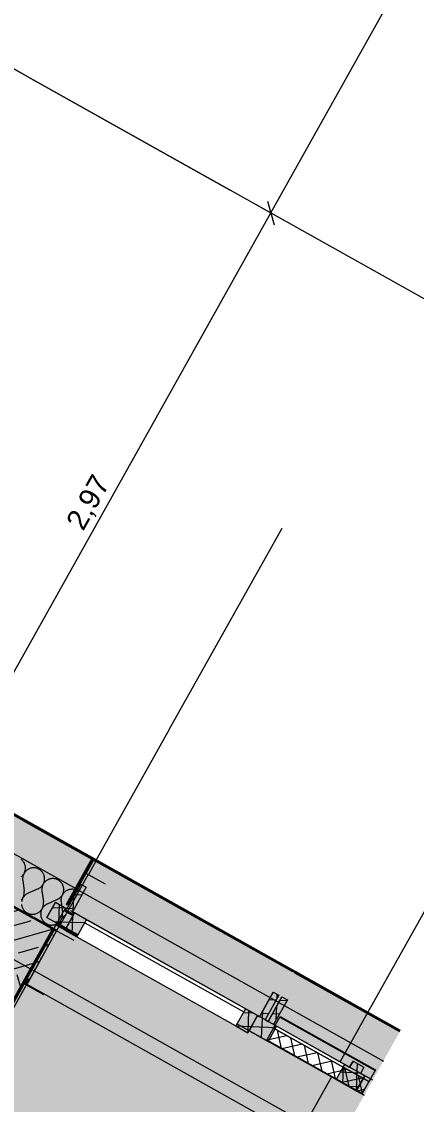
# Model space of a CAD drawing. Header units: metres. Extents: x -27.1 to 50.1, y 105.7 to 163.4.
# Drawn here: x 1.916 to 3.628, y 124.991 to 129.683 of the extents above; entities that cross this region are included whole.
import ezdxf

# ---------------------------------------------------------------- set-up
doc = ezdxf.new("R2010")
doc.units = ezdxf.units.M
doc.header["$MEASUREMENT"] = 0
for name, pattern in [('Achse', [0.0023, 0.0015, -0.0008]), ('Punktlinie', [0.0035, 0, -0.0035]), ('Strichlinie_ eng', [0.0023, 0.0015, -0.0008]), ('Strichpunktlinie', [0.006703, 0.003528, -0.001764, 0, -0.001411]), ('Wipeout_Contour', [1, 0, -1])]:
    doc.linetypes.add(name, pattern=pattern)
for name, color, linetype in [('00  Raster', 7, 'Continuous'), ('00  Raster Ausbau', 7, 'Continuous'), ('10  Fassade', 7, 'Continuous'), ('10  Fassade_Deckschraffur', 7, 'Continuous'), ('10  Fassade_Schnittschraffur', 7, 'Continuous'), ('10  Treppen + Rampen', 7, 'Continuous'), ('10  Wand Massiv', 7, 'Continuous'), ('10  Wand Massiv_Deckschraffur', 7, 'Continuous'), ('10  Wand Massiv_Fenster', 7, 'Continuous'), ('10  Wand Massiv_Schnittschraffur', 7, 'Continuous'), ('40  Bemaßung 1_50 Achse', 7, 'Continuous'), ('50  NUF - Raumstempel', 7, 'Continuous'), ('Neubau_10  Treppen + Rampen', 7, 'Continuous'), ('Neubau_40  Bemaßung 1_50 Achse', 7, 'Continuous')]:
    doc.layers.add(name, color=color, linetype=linetype)
doc.styles.add('ERSTELLTER_STIL_1', font='arial.ttf')
pattern_1 = [(195.73796, (0, 0), (-0.03254858, 0.11550147), []), (195.73796, (0.01627, -0.05775), (-0.03254858, 0.11550147), [0.09, -0.03])]
pattern_2 = [(87.605446, (0, 0), (-0.02497817, 0.001044517), [0, -0.025])]
pattern_3 = [(87.605446, (0, 0), (-0.059947608, 0.00250684), []), (177.605446, (0, 0), (0.00250684, 0.059947608), [])]

# ---------------------------------------------------------------- blocks, each defined once
blk = doc.blocks.new('*X1', base_point=(-0.1628, 98.0075))
at = {"layer": '10  Wand Massiv_Schnittschraffur', "color": 98, "linetype": 'Continuous', "lineweight": 13, "ltscale": 1000, "true_color": 0x000100}
for p, q in [((2.1613, 125.9145), (2.1605, 125.915)), ((2.1628, 125.9134), (2.1613, 125.9145)), ((2.0922, 125.8039), (2.0928, 125.8069)), ((2.0928, 125.8069), (2.0933, 125.8098)), ((2.0933, 125.8098), (2.0936, 125.8128)), ((2.0935, 125.8189), (2.0934, 125.8202)), ((2.0936, 125.8158), (2.0935, 125.8189)), ((2.0936, 125.8128), (2.0936, 125.8158)), ((2.0996, 125.8063), (2.0972, 125.8044)), ((2.102, 125.8081), (2.0996, 125.8063)), ((2.1045, 125.8098), (2.102, 125.8081)), ((2.1048, 125.8099), (2.1045, 125.8098)), ((2.0668, 125.7727), (2.0689, 125.7738)), ((2.0689, 125.7738), (2.0715, 125.7753)), ((2.0715, 125.7753), (2.074, 125.777)), ((2.074, 125.777), (2.0764, 125.7789)), ((2.0764, 125.7789), (2.0786, 125.7809)), ((2.0786, 125.7809), (2.0808, 125.783)), ((2.0808, 125.783), (2.0828, 125.7852)), ((2.0816, 125.7727), (2.0815, 125.7697)), ((2.0815, 125.7697), (2.0815, 125.7683)), ((2.082, 125.7757), (2.0816, 125.7727)), ((2.0825, 125.7787), (2.082, 125.7757)), ((2.0832, 125.7816), (2.0825, 125.7787)), ((2.0828, 125.7852), (2.0846, 125.7876)), ((2.0841, 125.7845), (2.0832, 125.7816)), ((2.0852, 125.7873), (2.0841, 125.7845)), ((2.0846, 125.7876), (2.0863, 125.7901)), ((2.0864, 125.7901), (2.0852, 125.7873)), ((2.0863, 125.7901), (2.0878, 125.7927)), ((2.0878, 125.7927), (2.0864, 125.7901)), ((2.0878, 125.7927), (2.0892, 125.7954)), ((2.0894, 125.7953), (2.0878, 125.7927)), ((2.0892, 125.7954), (2.0904, 125.7982)), ((2.0911, 125.7977), (2.0894, 125.7953)), ((2.0904, 125.7982), (2.0914, 125.801)), ((2.093, 125.8001), (2.0911, 125.7977)), ((2.0914, 125.801), (2.0922, 125.8039)), ((2.0951, 125.8023), (2.093, 125.8001)), ((2.0972, 125.8044), (2.0951, 125.8023))]:
    blk.add_line(p, q, dxfattribs=at)
blk = doc.blocks.new('*X2', base_point=(-0.1628, 98.0075))
at = {"layer": '10  Wand Massiv_Schnittschraffur', "color": 98, "linetype": 'Continuous', "lineweight": 13, "ltscale": 1000, "true_color": 0x000100}
for p, q in [((2.0868, 125.8706), (2.0869, 125.8691)), ((2.0869, 125.8691), (2.0932, 125.8219)), ((1.9985, 125.8174), (1.9984, 125.8163)), ((1.9984, 125.8163), (1.9985, 125.8133)), ((1.9985, 125.8133), (1.9987, 125.8103)), ((1.9987, 125.8103), (1.9991, 125.8073)), ((1.9991, 125.8073), (1.9997, 125.8043)), ((2.0934, 125.8202), (2.0932, 125.8219)), ((1.9997, 125.8043), (2.0005, 125.8014)), ((2.0005, 125.8014), (2.0015, 125.7986)), ((2.0015, 125.7986), (2.0027, 125.7958)), ((2.0027, 125.7958), (2.004, 125.7931)), ((2.004, 125.7931), (2.0055, 125.7905)), ((2.0055, 125.7905), (2.0072, 125.788)), ((2.0072, 125.788), (2.009, 125.7856)), ((2.009, 125.7856), (2.011, 125.7833)), ((2.011, 125.7833), (2.0131, 125.7812)), ((2.0131, 125.7812), (2.0153, 125.7791)), ((2.0153, 125.7791), (2.0177, 125.7773)), ((2.0177, 125.7773), (2.0202, 125.7756)), ((2.0202, 125.7756), (2.0227, 125.774)), ((2.0227, 125.774), (2.0254, 125.7726)), ((2.0254, 125.7726), (2.0282, 125.7714)), ((2.0282, 125.7714), (2.031, 125.7704)), ((2.031, 125.7704), (2.0339, 125.7695)), ((2.0339, 125.7695), (2.0368, 125.7688)), ((2.0368, 125.7688), (2.0398, 125.7683)), ((2.0398, 125.7683), (2.0428, 125.768)), ((2.0428, 125.768), (2.0458, 125.7679)), ((2.0458, 125.7679), (2.0488, 125.768)), ((2.0488, 125.768), (2.0518, 125.7683)), ((2.0518, 125.7683), (2.0548, 125.7687)), ((2.0548, 125.7687), (2.0577, 125.7694)), ((2.0577, 125.7694), (2.0606, 125.7702)), ((2.0606, 125.7702), (2.0635, 125.7712)), ((2.0635, 125.7712), (2.0662, 125.7724)), ((2.0662, 125.7724), (2.0668, 125.7727))]:
    blk.add_line(p, q, dxfattribs=at)
blk = doc.blocks.new('*X3', base_point=(-0.1628, 98.0075))
at = {"layer": '10  Wand Massiv_Schnittschraffur', "color": 98, "linetype": 'Continuous', "lineweight": 13, "ltscale": 1000, "true_color": 0x000100}
for p, q in [((1.9168, 126.0503), (1.9145, 126.0523)), ((1.919, 126.0482), (1.9168, 126.0503)), ((1.9211, 126.0459), (1.919, 126.0482)), ((1.923, 126.0436), (1.9211, 126.0459)), ((1.9247, 126.0411), (1.923, 126.0436)), ((1.9263, 126.0384), (1.9247, 126.0411)), ((1.9277, 126.0357), (1.9263, 126.0384)), ((1.9264, 125.9917), (1.9278, 125.9944)), ((1.9279, 125.9943), (1.9264, 125.9917)), ((1.929, 126.0329), (1.9277, 126.0357)), ((1.9278, 125.9944), (1.929, 125.9972)), ((1.9297, 125.9968), (1.9279, 125.9943)), ((1.93, 126.0301), (1.929, 126.0329)), ((1.929, 125.9972), (1.9301, 126)), ((1.9316, 125.9992), (1.9297, 125.9968)), ((1.9309, 126.0272), (1.93, 126.0301)), ((1.9301, 126), (1.9309, 126.003)), ((1.9316, 126.0242), (1.9309, 126.0272)), ((1.9309, 126.003), (1.9316, 126.006)), ((1.9321, 126.0212), (1.9316, 126.0242)), ((1.9316, 126.006), (1.9321, 126.009)), ((1.9336, 126.0015), (1.9316, 125.9992)), ((1.9324, 126.0181), (1.9321, 126.0212)), ((1.9321, 126.009), (1.9324, 126.012)), ((1.9325, 126.0151), (1.9324, 126.0181)), ((1.9324, 126.012), (1.9325, 126.0151)), ((1.9358, 126.0036), (1.9336, 126.0015)), ((1.9381, 126.0056), (1.9358, 126.0036)), ((1.9406, 126.0074), (1.9381, 126.0056)), ((1.9431, 126.0091), (1.9406, 126.0074)), ((1.9458, 126.0106), (1.9431, 126.0091)), ((1.9485, 126.0119), (1.9458, 126.0106)), ((1.9514, 126.0131), (1.9485, 126.0119)), ((1.9543, 126.0141), (1.9514, 126.0131)), ((1.9572, 126.0149), (1.9543, 126.0141)), ((1.9602, 126.0154), (1.9572, 126.0149)), ((1.9632, 126.0158), (1.9602, 126.0154)), ((1.9663, 126.0161), (1.9632, 126.0158)), ((1.9693, 126.0161), (1.9663, 126.0161)), ((1.9724, 126.0159), (1.9693, 126.0161)), ((1.9754, 126.0155), (1.9724, 126.0159)), ((1.9784, 126.0149), (1.9754, 126.0155)), ((1.9814, 126.0141), (1.9784, 126.0149)), ((1.9843, 126.0132), (1.9814, 126.0141)), ((1.9871, 126.012), (1.9843, 126.0132)), ((1.9899, 126.0107), (1.9871, 126.012)), ((1.9925, 126.0092), (1.9899, 126.0107)), ((1.9951, 126.0076), (1.9925, 126.0092)), ((1.9976, 126.0058), (1.9951, 126.0076)), ((1.9999, 126.0038), (1.9976, 126.0058)), ((2.0021, 126.0017), (1.9999, 126.0038)), ((2.0042, 125.9994), (2.0021, 126.0017)), ((2.0061, 125.997), (2.0042, 125.9994)), ((2.0078, 125.9945), (2.0061, 125.997)), ((2.0094, 125.9919), (2.0078, 125.9945)), ((1.9146, 125.9778), (1.9169, 125.9798)), ((1.9169, 125.9798), (1.9191, 125.9819)), ((1.9191, 125.9819), (1.9211, 125.9842)), ((1.9204, 125.9713), (1.9203, 125.9683)), ((1.9203, 125.9683), (1.9204, 125.9652)), ((1.9207, 125.9743), (1.9204, 125.9713)), ((1.9204, 125.9652), (1.9207, 125.9622)), ((1.9212, 125.9774), (1.9207, 125.9743)), ((1.9207, 125.9622), (1.9271, 125.915)), ((1.9211, 125.9842), (1.923, 125.9865)), ((1.9218, 125.9803), (1.9212, 125.9774)), ((1.9227, 125.9833), (1.9218, 125.9803)), ((1.9237, 125.9862), (1.9227, 125.9833)), ((1.923, 125.9865), (1.9248, 125.9891)), ((1.925, 125.989), (1.9237, 125.9862)), ((1.9248, 125.9891), (1.9264, 125.9917)), ((1.9264, 125.9917), (1.925, 125.989)), ((2.0108, 125.9892), (2.0094, 125.9919)), ((2.0095, 125.9451), (2.0109, 125.9478)), ((2.011, 125.9477), (2.0095, 125.9451)), ((2.0121, 125.9864), (2.0108, 125.9892)), ((2.0109, 125.9478), (2.0121, 125.9506)), ((2.0128, 125.9502), (2.011, 125.9477)), ((2.0131, 125.9835), (2.0121, 125.9864)), ((2.0121, 125.9506), (2.0132, 125.9535)), ((2.0147, 125.9526), (2.0128, 125.9502)), ((2.014, 125.9806), (2.0131, 125.9835)), ((2.0132, 125.9535), (2.014, 125.9564)), ((2.0147, 125.9776), (2.014, 125.9806)), ((2.014, 125.9564), (2.0147, 125.9594)), ((2.0152, 125.9746), (2.0147, 125.9776)), ((2.0147, 125.9594), (2.0152, 125.9624)), ((2.0167, 125.9549), (2.0147, 125.9526)), ((2.0155, 125.9716), (2.0152, 125.9746)), ((2.0152, 125.9624), (2.0155, 125.9655)), ((2.0156, 125.9685), (2.0155, 125.9716)), ((2.0155, 125.9655), (2.0156, 125.9685)), ((2.0189, 125.957), (2.0167, 125.9549)), ((2.0212, 125.959), (2.0189, 125.957)), ((2.0237, 125.9609), (2.0212, 125.959)), ((2.0262, 125.9625), (2.0237, 125.9609)), ((2.0289, 125.9641), (2.0262, 125.9625)), ((2.0316, 125.9654), (2.0289, 125.9641)), ((2.0344, 125.9665), (2.0316, 125.9654)), ((2.0373, 125.9675), (2.0344, 125.9665)), ((2.0403, 125.9683), (2.0373, 125.9675)), ((2.0433, 125.9689), (2.0403, 125.9683)), ((2.0463, 125.9693), (2.0433, 125.9689)), ((2.0494, 125.9695), (2.0463, 125.9693)), ((2.0524, 125.9695), (2.0494, 125.9695)), ((2.0555, 125.9693), (2.0524, 125.9695)), ((2.0585, 125.9689), (2.0555, 125.9693)), ((2.0615, 125.9684), (2.0585, 125.9689)), ((2.0645, 125.9676), (2.0615, 125.9684)), ((2.0674, 125.9666), (2.0645, 125.9676)), ((2.0702, 125.9655), (2.0674, 125.9666)), ((2.073, 125.9642), (2.0702, 125.9655)), ((2.0756, 125.9627), (2.073, 125.9642)), ((2.0782, 125.961), (2.0756, 125.9627)), ((2.0806, 125.9592), (2.0782, 125.961)), ((2.083, 125.9572), (2.0806, 125.9592)), ((2.0852, 125.9551), (2.083, 125.9572)), ((2.0872, 125.9528), (2.0852, 125.9551)), ((2.0891, 125.9505), (2.0872, 125.9528)), ((2.0909, 125.948), (2.0891, 125.9505)), ((2.0925, 125.9453), (2.0909, 125.948)), ((1.926, 125.897), (1.9267, 125.9)), ((1.9267, 125.9), (1.9271, 125.9029)), ((1.9274, 125.912), (1.9271, 125.915)), ((1.9271, 125.9029), (1.9274, 125.9059)), ((1.9275, 125.9089), (1.9274, 125.912)), ((1.9274, 125.9059), (1.9275, 125.9089)), ((1.9358, 125.9012), (1.9334, 125.8994)), ((1.9383, 125.9029), (1.9358, 125.9012)), ((1.941, 125.9043), (1.9383, 125.9029)), ((1.9437, 125.9056), (1.941, 125.9043)), ((1.9872, 125.9249), (1.9437, 125.9056)), ((1.9872, 125.9249), (1.99, 125.9262)), ((1.99, 125.9262), (1.9926, 125.9277)), ((1.9926, 125.9277), (1.9952, 125.9294)), ((1.9952, 125.9294), (1.9976, 125.9312)), ((1.9976, 125.9312), (2, 125.9332)), ((2, 125.9332), (2.0022, 125.9353)), ((2.0022, 125.9353), (2.0042, 125.9376)), ((2.0035, 125.9248), (2.0034, 125.9217)), ((2.0034, 125.9217), (2.0035, 125.9186)), ((2.0038, 125.9278), (2.0035, 125.9248)), ((2.0035, 125.9186), (2.0038, 125.9156)), ((2.0043, 125.9308), (2.0038, 125.9278)), ((2.0038, 125.9156), (2.0101, 125.8684)), ((2.0042, 125.9376), (2.0061, 125.94)), ((2.0049, 125.9338), (2.0043, 125.9308)), ((2.0058, 125.9367), (2.0049, 125.9338)), ((2.0068, 125.9396), (2.0058, 125.9367)), ((2.0061, 125.94), (2.0079, 125.9425)), ((2.008, 125.9424), (2.0068, 125.9396)), ((2.0079, 125.9425), (2.0095, 125.9451)), ((2.0095, 125.9451), (2.008, 125.9424)), ((2.0939, 125.9426), (2.0925, 125.9453)), ((2.0925, 125.8986), (2.0939, 125.9013)), ((2.0941, 125.9012), (2.0925, 125.8986)), ((2.0951, 125.9398), (2.0939, 125.9426)), ((2.0939, 125.9013), (2.0952, 125.9041)), ((2.0958, 125.9037), (2.0941, 125.9012)), ((2.0962, 125.937), (2.0951, 125.9398)), ((2.0952, 125.9041), (2.0962, 125.9069)), ((2.0977, 125.9061), (2.0958, 125.9037)), ((2.0971, 125.934), (2.0962, 125.937)), ((2.0962, 125.9069), (2.0971, 125.9099)), ((2.0978, 125.9311), (2.0971, 125.934)), ((2.0971, 125.9099), (2.0978, 125.9128)), ((2.0998, 125.9084), (2.0977, 125.9061)), ((2.0983, 125.9281), (2.0978, 125.9311)), ((2.0978, 125.9128), (2.0983, 125.9159)), ((2.0986, 125.925), (2.0983, 125.9281)), ((2.0983, 125.9159), (2.0986, 125.9189)), ((2.0987, 125.922), (2.0986, 125.925)), ((2.0986, 125.9189), (2.0987, 125.922)), ((2.102, 125.9105), (2.0998, 125.9084)), ((2.1043, 125.9125), (2.102, 125.9105)), ((2.1067, 125.9143), (2.1043, 125.9125)), ((2.1093, 125.916), (2.1067, 125.9143)), ((2.112, 125.9175), (2.1093, 125.916)), ((2.1147, 125.9188), (2.112, 125.9175)), ((2.1175, 125.92), (2.1147, 125.9188)), ((2.1204, 125.921), (2.1175, 125.92)), ((2.1234, 125.9217), (2.1204, 125.921)), ((2.1264, 125.9223), (2.1234, 125.9217)), ((2.1294, 125.9227), (2.1264, 125.9223)), ((2.1325, 125.9229), (2.1294, 125.9227)), ((2.1355, 125.923), (2.1325, 125.9229)), ((2.1386, 125.9228), (2.1355, 125.923)), ((2.1416, 125.9224), (2.1386, 125.9228)), ((2.1446, 125.9218), (2.1416, 125.9224)), ((2.1476, 125.921), (2.1446, 125.9218)), ((2.1505, 125.9201), (2.1476, 125.921)), ((2.1533, 125.9189), (2.1505, 125.9201)), ((2.156, 125.9176), (2.1533, 125.9189)), ((2.1587, 125.9161), (2.156, 125.9176)), ((2.1605, 125.915), (2.1587, 125.9161)), ((1.9146, 125.8761), (1.9166, 125.8784)), ((1.9156, 125.8568), (1.916, 125.8538)), ((1.9163, 125.8718), (1.9158, 125.8688)), ((1.916, 125.8538), (1.9167, 125.8509)), ((1.917, 125.8747), (1.9163, 125.8718)), ((1.9166, 125.8784), (1.9184, 125.8807)), ((1.9179, 125.8776), (1.917, 125.8747)), ((1.919, 125.8804), (1.9179, 125.8776)), ((1.9184, 125.8807), (1.9201, 125.8832)), ((1.9202, 125.8832), (1.919, 125.8804)), ((1.9201, 125.8832), (1.9216, 125.8858)), ((1.9216, 125.8858), (1.9202, 125.8832)), ((1.9216, 125.8858), (1.923, 125.8885)), ((1.9232, 125.8884), (1.9216, 125.8858)), ((1.923, 125.8885), (1.9242, 125.8913)), ((1.925, 125.8908), (1.9232, 125.8884)), ((1.9242, 125.8913), (1.9252, 125.8941)), ((1.9269, 125.8932), (1.925, 125.8908)), ((1.9252, 125.8941), (1.926, 125.897)), ((1.9289, 125.8954), (1.9269, 125.8932)), ((1.9311, 125.8975), (1.9289, 125.8954)), ((1.9334, 125.8994), (1.9311, 125.8975)), ((2.0091, 125.8505), (2.0098, 125.8534)), ((2.0098, 125.8534), (2.0102, 125.8564)), ((2.0104, 125.8654), (2.0101, 125.8684)), ((2.0102, 125.8564), (2.0105, 125.8594)), ((2.0106, 125.8624), (2.0104, 125.8654)), ((2.0105, 125.8594), (2.0106, 125.8624)), ((2.0165, 125.8529), (2.0142, 125.8509)), ((2.0189, 125.8547), (2.0165, 125.8529)), ((2.0214, 125.8563), (2.0189, 125.8547)), ((2.024, 125.8578), (2.0214, 125.8563)), ((2.0268, 125.8591), (2.024, 125.8578)), ((2.0703, 125.8784), (2.0268, 125.8591)), ((2.0703, 125.8784), (2.0731, 125.8797)), ((2.0731, 125.8797), (2.0757, 125.8812)), ((2.0757, 125.8812), (2.0783, 125.8829)), ((2.0783, 125.8829), (2.0807, 125.8847)), ((2.0807, 125.8847), (2.0831, 125.8867)), ((2.0831, 125.8867), (2.0852, 125.8888)), ((2.0852, 125.8888), (2.0873, 125.8911)), ((2.0866, 125.8782), (2.0865, 125.8751)), ((2.0865, 125.8751), (2.0866, 125.8721)), ((2.0869, 125.8812), (2.0866, 125.8782)), ((2.0866, 125.8721), (2.0868, 125.8706)), ((2.0873, 125.8843), (2.0869, 125.8812)), ((2.0873, 125.8911), (2.0892, 125.8934)), ((2.088, 125.8872), (2.0873, 125.8843)), ((2.0889, 125.8902), (2.088, 125.8872)), ((2.0899, 125.893), (2.0889, 125.8902)), ((2.0892, 125.8934), (2.091, 125.8959)), ((2.0911, 125.8958), (2.0899, 125.893)), ((2.091, 125.8959), (2.0925, 125.8986)), ((2.0925, 125.8986), (2.0911, 125.8958)), ((1.9167, 125.8509), (1.9175, 125.848)), ((1.9175, 125.848), (1.9184, 125.8451)), ((1.9184, 125.8451), (1.9196, 125.8424)), ((1.9196, 125.8424), (1.9209, 125.8397)), ((1.9209, 125.8397), (1.9224, 125.837)), ((1.9224, 125.837), (1.9241, 125.8345)), ((1.9241, 125.8345), (1.9259, 125.8321)), ((1.9259, 125.8321), (1.9279, 125.8299)), ((1.9279, 125.8299), (1.93, 125.8277)), ((1.93, 125.8277), (1.9322, 125.8257)), ((1.9322, 125.8257), (1.9346, 125.8238)), ((1.9346, 125.8238), (1.9371, 125.8221)), ((1.9371, 125.8221), (1.9397, 125.8206)), ((1.9397, 125.8206), (1.9423, 125.8192)), ((1.9423, 125.8192), (1.9451, 125.818)), ((1.9451, 125.818), (1.9479, 125.8169)), ((1.9479, 125.8169), (1.9508, 125.8161)), ((1.9508, 125.8161), (1.9537, 125.8154)), ((1.9537, 125.8154), (1.9567, 125.8149)), ((1.9567, 125.8149), (1.9597, 125.8146)), ((1.9597, 125.8146), (1.9627, 125.8145)), ((1.9627, 125.8145), (1.9657, 125.8146)), ((1.9657, 125.8146), (1.9687, 125.8148)), ((1.9687, 125.8148), (1.9717, 125.8153)), ((1.9717, 125.8153), (1.9746, 125.8159)), ((1.9746, 125.8159), (1.9775, 125.8168)), ((1.9775, 125.8168), (1.9804, 125.8178)), ((1.9804, 125.8178), (1.9831, 125.819)), ((1.9831, 125.819), (1.9858, 125.8203)), ((1.9858, 125.8203), (1.9884, 125.8219)), ((1.9884, 125.8219), (1.9909, 125.8236)), ((1.9909, 125.8236), (1.9933, 125.8254)), ((1.9933, 125.8254), (1.9956, 125.8274)), ((1.9956, 125.8274), (1.9977, 125.8295)), ((1.9977, 125.8295), (1.9997, 125.8318)), ((1.9986, 125.8193), (1.9985, 125.8174)), ((1.9989, 125.8223), (1.9986, 125.8193)), ((1.9994, 125.8253), (1.9989, 125.8223)), ((2.0001, 125.8282), (1.9994, 125.8253)), ((1.9997, 125.8318), (2.0015, 125.8342)), ((2.001, 125.8311), (2.0001, 125.8282)), ((2.0021, 125.8339), (2.001, 125.8311)), ((2.0015, 125.8342), (2.0032, 125.8367)), ((2.0033, 125.8366), (2.0021, 125.8339)), ((2.0032, 125.8367), (2.0047, 125.8393)), ((2.0047, 125.8393), (2.0033, 125.8366)), ((2.0047, 125.8393), (2.0061, 125.842)), ((2.0063, 125.8418), (2.0047, 125.8393)), ((2.0061, 125.842), (2.0073, 125.8447)), ((2.0081, 125.8443), (2.0063, 125.8418)), ((2.0073, 125.8447), (2.0083, 125.8476)), ((2.01, 125.8466), (2.0081, 125.8443)), ((2.0083, 125.8476), (2.0091, 125.8505)), ((2.012, 125.8489), (2.01, 125.8466)), ((2.0142, 125.8509), (2.012, 125.8489))]:
    blk.add_line(p, q, dxfattribs=at)

msp = doc.modelspace()

# ---------------------------------------------------------------- linework, layer by layer
at = {"layer": '00  Raster', "color": 7, "linetype": 'Strichpunktlinie', "lineweight": 13, "ltscale": 1000}
msp.add_line((4.9357, 127.7678), (-14.6736, 138.755), dxfattribs=at)
at = {"layer": '00  Raster Ausbau', "color": 251, "linetype": 'Achse', "lineweight": 18, "ltscale": 1000, "true_color": 0x5f5f5f}
for q in [(1.0731, 129.932), (2.8179, 128.9544)]:
    msp.add_line((1.9455, 129.4432), q, dxfattribs=at)
at = {"layer": '10  Wand Massiv', "color": 7, "linetype": 'Continuous', "lineweight": 35, "ltscale": 1000}
msp.add_line((1.9681, 125.7991), (1.8364, 125.873), dxfattribs=at)
at = {"layer": 'Neubau_40  Bemaßung 1_50 Achse', "color": 7, "linetype": 'Continuous', "lineweight": 13, "ltscale": 1000}
for p, q in [((2.9967, 128.8542), (5.6362, 133.5652)), ((2.9823, 128.9053), (3.0111, 128.8032)), ((3.058, 128.8199), (2.9354, 128.8886))]:
    msp.add_line(p, q, dxfattribs=at)

# ---------------------------------------------------------------- texts
at = {"layer": '40  Bemaßung 1_50 Achse', "color": 7, "linetype": 'Continuous', "lineweight": 13, "insert": (2.1971, 127.464), "char_height": 0.09, "width": 0.239452, "attachment_point": 7, "rotation": 60.738, "style": 'ERSTELLTER_STIL_1'}
msp.add_mtext('\\A1;{\\pql;\\fArial|b0|i0|c0|p38;2,97}', dxfattribs=at)

# ---------------------------------------------------------------- wipeouts: each hides what was drawn before it
at = {"color": 254, "linetype": 'Wipeout_Contour', "lineweight": 0, "ltscale": 501.19888}
msp.add_wipeout([(2.0645, 125.7687), (1.9228, 125.5157), (3.2555, 124.769), (3.3972, 125.022)], dxfattribs=at).dxf.layer = '10  Fassade_Deckschraffur'

# ---------------------------------------------------------------- next in the draw order: hatches: boundary and pattern name
at = {"layer": '10  Wand Massiv_Schnittschraffur', "linetype": 'Continuous', "lineweight": 0, "true_color": 0xffffff}
for points in [[(1.7142, 125.6549), (1.7216, 125.6507), (1.9681, 125.7991), (1.8364, 125.873)], [(1.9249, 125.5196), (1.938, 125.5122), (1.9454, 125.5253), (1.9323, 125.5327)], [(1.6903, 125.1009), (1.7034, 125.0935), (1.938, 125.5122), (1.9249, 125.5196), (1.7979, 125.2928), (1.7441, 125.1968)]]:
    msp.add_hatch(color=7, dxfattribs=at).paths.add_polyline_path(points)
at = {"layer": '10  Wand Massiv_Schnittschraffur', "linetype": 'Continuous', "lineweight": 13, "true_color": 0x000100}
h = msp.add_hatch(dxfattribs=at)
h.set_pattern_fill('Beton__Stahlbeton_0001', color=98, style=0, pattern_type=2)
h.set_pattern_definition(pattern_1)
h.paths.add_polyline_path([(1.7142, 125.6549), (1.7216, 125.6507), (1.9681, 125.7991), (1.8364, 125.873)])
h = msp.add_hatch(dxfattribs=at)
h.set_pattern_fill('Gips_0001', color=98, style=0, pattern_type=2)
h.set_pattern_definition(pattern_2)
h.paths.add_polyline_path([(1.9249, 125.5196), (1.938, 125.5122), (1.9454, 125.5253), (1.9323, 125.5327)])
h = msp.add_hatch(dxfattribs=at)
h.set_pattern_fill('Gips_0001', color=98, style=0, pattern_type=2)
h.set_pattern_definition(pattern_2)
h.paths.add_polyline_path([(1.6903, 125.1009), (1.7034, 125.0935), (1.938, 125.5122), (1.9249, 125.5196), (1.7979, 125.2928), (1.7441, 125.1968)])

# ---------------------------------------------------------------- next in the draw order: linework, layer by layer
at = {"layer": '10  Wand Massiv', "color": 7, "linetype": 'Continuous', "lineweight": 50, "ltscale": 1000}
msp.add_line((1.7979, 125.2928), (1.9323, 125.5327), dxfattribs=at)
at = {"layer": '10  Wand Massiv', "color": 7, "linetype": 'Continuous', "lineweight": 35, "ltscale": 1000}
msp.add_line((1.9323, 125.5327), (1.9454, 125.5253), dxfattribs=at)
msp.add_line((1.9323, 125.5327), (1.9454, 125.5253), dxfattribs=at)
at = {"layer": '10  Wand Massiv', "color": 7, "linetype": 'Continuous', "lineweight": 13, "ltscale": 1000}
msp.add_line((1.9249, 125.5196), (1.938, 125.5122), dxfattribs=at)
at = {"layer": '10  Wand Massiv', "color": 7, "linetype": 'Continuous', "lineweight": 13, "ltscale": 1000, "flags": 128}
msp.add_lwpolyline([(1.7034, 125.0935), (1.938, 125.5122)], dxfattribs=at)
at = {"layer": '10  Wand Massiv_Fenster', "color": 7, "linetype": 'Continuous', "lineweight": 13, "ltscale": 1000}
msp.add_line((1.9249, 125.5196), (1.938, 125.5122), dxfattribs=at)

# ---------------------------------------------------------------- next in the draw order: wipeouts: each hides what was drawn before it
at = {"color": 254, "linetype": 'Wipeout_Contour', "lineweight": 0, "ltscale": 502.744097}
msp.add_wipeout([(2.2236, 126.0526), (2.1913, 125.995), (3.524, 125.2483), (3.5563, 125.3059)], dxfattribs=at).dxf.layer = '10  Fassade_Deckschraffur'

# ---------------------------------------------------------------- next in the draw order: wipeouts: each hides what was drawn before it
at = {"color": 254, "linetype": 'Wipeout_Contour', "lineweight": 0, "ltscale": 501.980183}
msp.add_wipeout([(2.1025, 125.8364), (2.101, 125.8338), (3.4337, 125.0871), (3.4352, 125.0897)], dxfattribs=at).dxf.layer = '10  Fassade_Deckschraffur'

# ---------------------------------------------------------------- next in the draw order: wipeouts: each hides what was drawn before it
at = {"color": 254, "linetype": 'Wipeout_Contour', "lineweight": 0, "ltscale": 502.306046}
msp.add_wipeout([(2.1025, 125.8364), (3.4352, 125.0897), (3.524, 125.2483), (2.1913, 125.995)], dxfattribs=at).dxf.layer = '10  Fassade_Deckschraffur'

# ---------------------------------------------------------------- next in the draw order: linework, layer by layer
at = {"layer": '10  Fassade', "color": 255, "linetype": 'Punktlinie', "lineweight": 18, "ltscale": 1000, "flags": 128}
msp.add_lwpolyline([(2.2236, 126.0526), (2.1913, 125.995)], dxfattribs=at)
at = {"layer": '10  Wand Massiv', "color": 7, "linetype": 'Continuous', "lineweight": 13, "ltscale": 1000, "flags": 128}
msp.add_lwpolyline([(2.1653, 125.9179), (-0.2032, 127.245)], dxfattribs=at)

# ---------------------------------------------------------------- next in the draw order: wipeouts: each hides what was drawn before it
at = {"color": 254, "linetype": 'Wipeout_Contour', "lineweight": 0, "ltscale": 501.855779}
msp.add_wipeout([(2.0994, 125.831), (2.0696, 125.7778), (3.4023, 125.0311), (3.4321, 125.0843)], dxfattribs=at).dxf.layer = '10  Fassade_Deckschraffur'

# ---------------------------------------------------------------- next in the draw order: linework, layer by layer
at = {"layer": '10  Fassade', "color": 255, "linetype": 'Punktlinie', "lineweight": 18, "ltscale": 1000, "flags": 128}
for points in [[(2.1913, 125.995), (2.1025, 125.8364)], [(2.1025, 125.8364), (2.101, 125.8338)]]:
    msp.add_lwpolyline(points, dxfattribs=at)

# ---------------------------------------------------------------- next in the draw order: block references
at = {"layer": '10  Treppen + Rampen', "color": 7, "linetype": 'Continuous', "lineweight": 13, "ltscale": 1000}
msp.add_blockref('*X3', (-0.1628, 98.0075), dxfattribs=at)

# ---------------------------------------------------------------- next in the draw order: wipeouts: each hides what was drawn before it
at = {"color": 254, "linetype": 'Wipeout_Contour', "lineweight": 0, "ltscale": 501.739411}
msp.add_wipeout([(2.0672, 125.7734), (3.3999, 125.0267), (3.4023, 125.0311), (2.0696, 125.7778)], dxfattribs=at).dxf.layer = '10  Fassade_Deckschraffur'

# ---------------------------------------------------------------- next in the draw order: wipeouts: each hides what was drawn before it
at = {"color": 254, "linetype": 'Wipeout_Contour', "lineweight": 0, "ltscale": 501.721043}
msp.add_wipeout([(2.0645, 125.7687), (3.3972, 125.022), (3.3999, 125.0267), (2.0672, 125.7734)], dxfattribs=at).dxf.layer = '10  Fassade_Deckschraffur'

# ---------------------------------------------------------------- next in the draw order: hatches: boundary and pattern name
at = {"layer": '10  Wand Massiv_Deckschraffur', "linetype": 'Continuous', "lineweight": 0, "true_color": 0xffffff}
msp.add_hatch(color=7, dxfattribs=at).paths.add_polyline_path([(2.0676, 125.7434), (1.938, 125.5122), (3.2576, 124.7729), (3.4849, 125.1785), (2.1522, 125.9252), (2.0911, 125.8162), (2.0545, 125.7508)])
at = {"layer": '10  Wand Massiv_Schnittschraffur', "linetype": 'Continuous', "lineweight": 0, "true_color": 0xffffff}
for points in [[(1.9681, 125.7991), (1.7216, 125.6507), (1.9323, 125.5327), (2.0545, 125.7508)], [(1.938, 125.5122), (2.0676, 125.7434), (2.0545, 125.7508), (1.9323, 125.5327), (1.9249, 125.5196)], [(2.0545, 125.7508), (1.9323, 125.5327), (1.9454, 125.5253), (2.0676, 125.7434)]]:
    msp.add_hatch(color=7, dxfattribs=at).paths.add_polyline_path(points)
at = {"layer": '10  Wand Massiv_Schnittschraffur', "linetype": 'Continuous', "lineweight": 13, "true_color": 0x000100}
h = msp.add_hatch(dxfattribs=at)
h.set_pattern_fill('Beton__Stahlbeton_0001', color=98, style=0, pattern_type=2)
h.set_pattern_definition(pattern_1)
h.paths.add_polyline_path([(1.9681, 125.7991), (1.7216, 125.6507), (1.9323, 125.5327), (2.0545, 125.7508)])
h = msp.add_hatch(dxfattribs=at)
h.set_pattern_fill('Gips_0001', color=98, style=0, pattern_type=2)
h.set_pattern_definition(pattern_2)
h.paths.add_polyline_path([(1.938, 125.5122), (2.0676, 125.7434), (2.0545, 125.7508), (1.9323, 125.5327), (1.9249, 125.5196)])
h = msp.add_hatch(dxfattribs=at)
h.set_pattern_fill('Beton__Stahlbeton_0001', color=98, style=0, pattern_type=2)
h.set_pattern_definition(pattern_1)
h.paths.add_polyline_path([(2.0545, 125.7508), (1.9323, 125.5327), (1.9454, 125.5253), (2.0676, 125.7434)])

# ---------------------------------------------------------------- next in the draw order: linework, layer by layer
at = {"layer": '00  Raster Ausbau', "color": 251, "linetype": 'Achse', "lineweight": 18, "ltscale": 1000, "true_color": 0x5f5f5f}
msp.add_line((3.2453, 125.0835), (2.7565, 124.2112), dxfattribs=at)
at = {"layer": '10  Fassade', "color": 255, "linetype": 'Punktlinie', "lineweight": 18, "ltscale": 1000}
msp.add_line((2.0545, 125.7508), (3.3872, 125.0041), dxfattribs=at)
at = {"layer": '10  Fassade', "color": 7, "linetype": 'Continuous', "lineweight": 13, "ltscale": 1000}
for p, q in [((3.0075, 125.4775), (3.0315, 125.4641)), ((3.0315, 125.4641), (2.9717, 125.3572)), ((3.0446, 125.4568), (3.0686, 125.4433)), ((3.3532, 125.1779), (3.4003, 125.1515))]:
    msp.add_line(p, q, dxfattribs=at)
at = {"layer": '10  Fassade', "color": 255, "linetype": 'Punktlinie', "lineweight": 18, "ltscale": 1000, "flags": 128}
for points in [[(2.2236, 126.0526), (3.5563, 125.3059)], [(2.1913, 125.995), (3.524, 125.2483)], [(2.0994, 125.831), (2.0696, 125.7778)], [(2.0994, 125.831), (3.4321, 125.0843)], [(2.101, 125.8338), (3.4337, 125.0871)], [(2.1025, 125.8364), (3.4352, 125.0897)], [(2.0645, 125.7687), (1.9228, 125.5157)], [(2.0672, 125.7734), (2.0645, 125.7687)], [(2.0645, 125.7687), (3.3972, 125.022)], [(2.0696, 125.7778), (2.0672, 125.7734)], [(2.0672, 125.7734), (3.3999, 125.0267)], [(2.0696, 125.7778), (3.4023, 125.0311)], [(1.9228, 125.5157), (3.2555, 124.769)]]:
    msp.add_lwpolyline(points, dxfattribs=at)
at = {"layer": '10  Fassade', "color": 7, "linetype": 'Strichlinie_ eng', "lineweight": 18, "ltscale": 1000, "flags": 128}
for points in [[(2.9477, 125.3707), (3.0075, 125.4775)], [(3.0075, 125.4775), (3.0315, 125.4641)], [(3.0315, 125.4641), (2.9717, 125.3572)], [(2.9847, 125.3499), (3.0446, 125.4568)], [(3.0686, 125.4433), (3.0087, 125.3365)], [(3.0446, 125.4568), (3.0686, 125.4433)], [(3.3385, 125.1517), (3.3532, 125.1779)], [(3.3532, 125.1779), (3.4003, 125.1515)], [(3.4003, 125.1515), (3.3856, 125.1253)]]:
    msp.add_lwpolyline(points, dxfattribs=at)
at = {"layer": '10  Wand Massiv', "color": 7, "linetype": 'Continuous', "lineweight": 35, "ltscale": 1000}
for p, q in [((1.9681, 125.7991), (2.0545, 125.7508)), ((1.9323, 125.5327), (2.0545, 125.7508)), ((2.0545, 125.7508), (2.0676, 125.7434))]:
    msp.add_line(p, q, dxfattribs=at)
at = {"layer": '10  Wand Massiv', "color": 7, "linetype": 'Continuous', "lineweight": 50, "ltscale": 1000}
msp.add_line((1.9323, 125.5327), (2.0545, 125.7508), dxfattribs=at)
at = {"layer": '10  Wand Massiv', "color": 7, "linetype": 'Continuous', "lineweight": 13, "ltscale": 1000}
for p, q in [((2.0676, 125.7434), (1.938, 125.5122)), ((2.0545, 125.7508), (2.0676, 125.7434))]:
    msp.add_line(p, q, dxfattribs=at)
at = {"layer": '10  Wand Massiv_Fenster', "color": 7, "linetype": 'Continuous', "lineweight": 13, "ltscale": 1000}
for p, q in [((2.1522, 125.9252), (3.4849, 125.1785)), ((2.0676, 125.7434), (1.938, 125.5122)), ((1.938, 125.5122), (3.2576, 124.7729))]:
    msp.add_line(p, q, dxfattribs=at)

# ---------------------------------------------------------------- next in the draw order: block references
at = {"layer": '10  Treppen + Rampen', "color": 7, "linetype": 'Continuous', "lineweight": 13, "ltscale": 1000}
for name in ['*X1', '*X2']:
    msp.add_blockref(name, (-0.1628, 98.0075), dxfattribs=at)

# ---------------------------------------------------------------- next in the draw order: wipeouts: each hides what was drawn before it
at = {"color": 254, "linetype": 'Wipeout_Contour', "lineweight": 0, "ltscale": 501.922812}
msp.add_wipeout([(3.1023, 125.5649), (3.1004, 125.5614), (3.5563, 125.3059), (3.5582, 125.3094)], dxfattribs=at).dxf.layer = '10  Fassade_Deckschraffur'

# ---------------------------------------------------------------- next in the draw order: linework, layer by layer
at = {"layer": '00  Raster Ausbau', "color": 251, "linetype": 'Achse', "lineweight": 18, "ltscale": 1000, "true_color": 0x5f5f5f}
msp.add_line((3.7341, 125.9559), (3.2453, 125.0835), dxfattribs=at)
at = {"layer": '50  NUF - Raumstempel', "color": 253, "linetype": 'Punktlinie', "lineweight": 18, "ltscale": 1000, "true_color": 0x9f9f9f, "flags": 128}
msp.add_lwpolyline([(0.4754, 119.8072), (-0.8573, 120.5539), (-0.7278, 120.7851), (-3.2446, 122.1953), (-2.2279, 124.0099), (0.302, 122.5924), (1.938, 125.5122), (3.2576, 124.7729)], dxfattribs=at)

# ---------------------------------------------------------------- next in the draw order: wipeouts: each hides what was drawn before it
at = {"color": 254, "linetype": 'Wipeout_Contour', "lineweight": 0, "ltscale": 504.986131}
msp.add_wipeout([(0.7449, 126.8811), (3.0916, 125.5663), (3.0936, 125.5697), (0.7469, 126.8846)], dxfattribs=at).dxf.layer = '10  Fassade_Deckschraffur'

# ---------------------------------------------------------------- next in the draw order: hatches: boundary and pattern name
at = {"layer": '10  Fassade_Schnittschraffur', "linetype": 'Continuous', "lineweight": 0, "true_color": 0xffffff}
for points in [[(2.2238, 126.0571), (1.9246, 126.2247), (1.9226, 126.2213), (2.2219, 126.0536)], [(2.1149, 125.8545), (2.2273, 126.0551), (2.2238, 126.0571), (2.1114, 125.8565)]]:
    msp.add_hatch(color=7, dxfattribs=at).paths.add_polyline_path(points)
at = {"layer": '10  Fassade_Schnittschraffur', "linetype": 'Continuous', "lineweight": 13, "true_color": 0x000100}
h = msp.add_hatch(dxfattribs=at)
h.set_pattern_fill('Dämmung__hart_1_0001', color=98, style=0, pattern_type=2)
h.set_pattern_definition(pattern_3)
h.paths.add_polyline_path([(2.2238, 126.0571), (1.9246, 126.2247), (1.9226, 126.2213), (2.2219, 126.0536)])
h = msp.add_hatch(dxfattribs=at)
h.set_pattern_fill('Dämmung__hart_1_0001', color=98, style=0, pattern_type=2)
h.set_pattern_definition(pattern_3)
h.paths.add_polyline_path([(2.1149, 125.8545), (2.2273, 126.0551), (2.2238, 126.0571), (2.1114, 125.8565)])
at = {"layer": '10  Wand Massiv_Schnittschraffur', "linetype": 'Continuous', "lineweight": 0, "true_color": 0xffffff}
msp.add_hatch(color=7, dxfattribs=at).paths.add_polyline_path([(1.7068, 125.6418), (1.4722, 125.2231), (1.6903, 125.1009), (1.7441, 125.1968), (1.67, 125.2384), (1.7237, 125.3343), (1.7979, 125.2928), (1.9323, 125.5327), (1.7216, 125.6507)])
at = {"layer": '10  Wand Massiv_Schnittschraffur', "linetype": 'Continuous', "lineweight": 13, "true_color": 0x000100}
h = msp.add_hatch(dxfattribs=at)
h.set_pattern_fill('Beton__Stahlbeton_0001', color=98, style=0, pattern_type=2)
h.set_pattern_definition([(105.73796, (0, 0), (0.11550147, 0.03254858), []), (105.73796, (-0.05775, -0.01627), (0.11550147, 0.03254858), [0.09, -0.03])])
h.paths.add_polyline_path([(1.7068, 125.6418), (1.4722, 125.2231), (1.6903, 125.1009), (1.7441, 125.1968), (1.67, 125.2384), (1.7237, 125.3343), (1.7979, 125.2928), (1.9323, 125.5327), (1.7216, 125.6507)])
at = {"layer": 'Neubau_10  Treppen + Rampen', "linetype": 'Continuous', "lineweight": 0, "true_color": 0x8f8f8f}
msp.add_hatch(color=252, dxfattribs=at).paths.add_polyline_path([(-3.5879, 121.6135), (0.2748, 119.4492), (3.5582, 125.3093), (-0.3044, 127.4736)])

# ---------------------------------------------------------------- next in the draw order: linework, layer by layer
at = {"layer": '00  Raster Ausbau', "color": 9, "linetype": 'Achse', "lineweight": 18, "ltscale": 1000}
for p, q in [((2.5564, 126.6158), (3.0452, 127.4882)), ((2.5564, 126.6158), (2.0676, 125.7434)), ((2.0676, 125.7434), (1.5788, 124.871))]:
    msp.add_line(p, q, dxfattribs=at)
at = {"layer": '10  Fassade', "color": 7, "linetype": 'Continuous', "lineweight": 13, "ltscale": 1000}
for p, q in [((2.1722, 125.9456), (2.1962, 125.9321)), ((2.0622, 125.8668), (2.0255, 125.8014))]:
    msp.add_line(p, q, dxfattribs=at)
at = {"layer": '10  Fassade', "color": 7, "linetype": 'Continuous', "lineweight": 25, "ltscale": 1000, "flags": 128}
for points in [[(3.0916, 125.5663), (0.7449, 126.8811)], [(3.0936, 125.5697), (0.7469, 126.8846)], [(3.0936, 125.5697), (3.0916, 125.5663)], [(3.1023, 125.5649), (3.1004, 125.5614)], [(3.5563, 125.3059), (3.1004, 125.5614)], [(3.5582, 125.3094), (3.1023, 125.5649)]]:
    msp.add_lwpolyline(points, dxfattribs=at)
for points in [[(2.2238, 126.0571), (2.2219, 126.0536), (1.9226, 126.2213), (1.9246, 126.2247)], [(2.1149, 125.8545), (2.1114, 125.8565), (2.2238, 126.0571), (2.2273, 126.0551)]]:
    msp.add_lwpolyline(points, close=True, dxfattribs=at)
at = {"layer": '10  Fassade', "color": 7, "linetype": 'Strichlinie_ eng', "lineweight": 18, "ltscale": 1000, "flags": 128}
for points in [[(2.1123, 125.8387), (2.1722, 125.9456)], [(2.1962, 125.9321), (2.1363, 125.8253)], [(2.1722, 125.9456), (2.1962, 125.9321)], [(2.0255, 125.8014), (2.0622, 125.8668)], [(3.4385, 125.0957), (3.3603, 125.1395), (2.9782, 125.3536), (2.0622, 125.8668)], [(3.4018, 125.0302), (3.3236, 125.074), (2.9415, 125.2881), (2.0255, 125.8014)]]:
    msp.add_lwpolyline(points, dxfattribs=at)
at = {"layer": '10  Wand Massiv', "color": 7, "linetype": 'Continuous', "lineweight": 50, "ltscale": 1000}
msp.add_line((1.9323, 125.5327), (2.0545, 125.7508), dxfattribs=at)
at = {"layer": '10  Wand Massiv', "color": 7, "linetype": 'Continuous', "lineweight": 35, "ltscale": 1000}
msp.add_line((2.0545, 125.7508), (2.0676, 125.7434), dxfattribs=at)
at = {"layer": 'Neubau_10  Treppen + Rampen', "color": 8, "linetype": 'Continuous', "lineweight": 35, "ltscale": 1000, "flags": 128}
msp.add_lwpolyline([(3.5582, 125.3093), (-0.3044, 127.4736), (-3.5879, 121.6135), (0.2748, 119.4492)], dxfattribs=at)
at = {"layer": 'Neubau_40  Bemaßung 1_50 Achse', "color": 7, "linetype": 'Continuous', "lineweight": 13, "ltscale": 1000}
msp.add_line((1.5459, 126.265), (2.9967, 128.8542), dxfattribs=at)

# ---------------------------------------------------------------- next in the draw order: wipeouts: each hides what was drawn before it
at = {"color": 254, "linetype": 'Wipeout_Contour', "lineweight": 0, "ltscale": 502.368484}
msp.add_wipeout([(2.1084, 125.7549), (2.9023, 125.3101), (2.9389, 125.3756), (2.1451, 125.8204)], dxfattribs=at).dxf.layer = '10  Fassade_Deckschraffur'
at = {"color": 254, "linetype": 'Wipeout_Contour', "lineweight": 0, "ltscale": 501.01718}
msp.add_wipeout([(3.0218, 125.3291), (2.9852, 125.2637), (3.28, 125.0985), (3.3167, 125.1639)], dxfattribs=at).dxf.layer = '10  Fassade_Deckschraffur'
at = {"color": 254, "linetype": 'Wipeout_Contour', "lineweight": 0, "ltscale": 500.477714}
msp.add_wipeout([(3.4039, 125.115), (3.3673, 125.0496), (3.4018, 125.0302), (3.4385, 125.0957)], dxfattribs=at).dxf.layer = '10  Fassade_Deckschraffur'

# ---------------------------------------------------------------- next in the draw order: hatches: boundary and pattern name
at = {"layer": '10  Fassade', "linetype": 'Continuous', "lineweight": 0, "true_color": 0xffffff}
for points in [[(3.0373, 125.372), (3.0358, 125.3694), (3.4489, 125.138), (3.4504, 125.1406)], [(2.9796, 125.2691), (2.9786, 125.2674), (3.3917, 125.0359), (3.3927, 125.0377)]]:
    msp.add_hatch(color=7, dxfattribs=at).paths.add_polyline_path(points)
at = {"layer": '10  Fassade', "linetype": 'Continuous', "lineweight": 13, "true_color": 0x000100}
h = msp.add_hatch(dxfattribs=at)
h.set_pattern_fill('Dämmung__hart_2_0001', color=98, style=0, pattern_type=2)
h.set_pattern_definition([(102.605446, (0, 0), (0.048794801, 0.0109118), []), (192.605446, (0, 0), (-0.0109118, 0.048794801), [])])
h.paths.add_polyline_path([(3.0089, 125.3215), (2.9796, 125.2691), (3.3927, 125.0377), (3.422, 125.09)])
at = {"layer": '10  Fassade_Schnittschraffur', "linetype": 'Continuous', "lineweight": 0, "true_color": 0xffffff}
for points in [[(2.1962, 125.9321), (2.1722, 125.9456), (2.1123, 125.8387), (2.1363, 125.8253)], [(3.0075, 125.4775), (2.9477, 125.3707), (2.9717, 125.3572), (3.0315, 125.4641)], [(3.0087, 125.3365), (3.0686, 125.4433), (3.0446, 125.4568), (2.9847, 125.3499)], [(3.4039, 125.115), (3.3856, 125.1253), (3.3385, 125.1517), (3.3167, 125.1639), (3.28, 125.0985), (3.3673, 125.0496)], [(3.4003, 125.1515), (3.3532, 125.1779), (3.3385, 125.1517), (3.3856, 125.1253)], [(3.4039, 125.115), (3.3673, 125.0496), (3.4041, 125.1149)], [(3.4041, 125.1149), (3.3674, 125.0495), (3.4018, 125.0302), (3.4385, 125.0957)]]:
    msp.add_hatch(color=7, dxfattribs=at).paths.add_polyline_path(points)
at = {"layer": '10  Fassade_Schnittschraffur', "linetype": 'Continuous', "lineweight": 13, "true_color": 0x000100}
h = msp.add_hatch(dxfattribs=at)
h.set_pattern_fill('Dämmung__hart_1_0001', color=98, style=0, pattern_type=2)
h.set_pattern_definition(pattern_3)
h.paths.add_polyline_path([(2.1962, 125.9321), (2.1722, 125.9456), (2.1123, 125.8387), (2.1363, 125.8253)])
h = msp.add_hatch(dxfattribs=at)
h.set_pattern_fill('Dämmung__hart_1_0001', color=98, style=0, pattern_type=2)
h.set_pattern_definition(pattern_3)
h.paths.add_polyline_path([(3.0075, 125.4775), (2.9477, 125.3707), (2.9717, 125.3572), (3.0315, 125.4641)])
h = msp.add_hatch(dxfattribs=at)
h.set_pattern_fill('Dämmung__hart_1_0001', color=98, style=0, pattern_type=2)
h.set_pattern_definition(pattern_3)
h.paths.add_polyline_path([(3.0087, 125.3365), (3.0686, 125.4433), (3.0446, 125.4568), (2.9847, 125.3499)])
h = msp.add_hatch(dxfattribs=at)
h.set_pattern_fill('Dämmung__hart_1_0001', color=98, style=0, pattern_type=2)
h.set_pattern_definition(pattern_3)
h.paths.add_polyline_path([(3.4039, 125.115), (3.3856, 125.1253), (3.3385, 125.1517), (3.3167, 125.1639), (3.28, 125.0985), (3.3673, 125.0496)])
h = msp.add_hatch(dxfattribs=at)
h.set_pattern_fill('Dämmung__hart_1_0001', color=98, style=0, pattern_type=2)
h.set_pattern_definition(pattern_3)
h.paths.add_polyline_path([(3.4003, 125.1515), (3.3532, 125.1779), (3.3385, 125.1517), (3.3856, 125.1253)])

# ---------------------------------------------------------------- next in the draw order: linework, layer by layer
at = {"layer": '10  Fassade', "color": 7, "linetype": 'Continuous', "lineweight": 13, "ltscale": 1000}
for p, q in [((2.1722, 125.9456), (2.1123, 125.8387)), ((2.1962, 125.9321), (2.1363, 125.8253)), ((2.0622, 125.8668), (2.1123, 125.8387)), ((2.1363, 125.8253), (2.1451, 125.8204)), ((2.0255, 125.8014), (2.1084, 125.7549)), ((3.0075, 125.4775), (2.9477, 125.3707)), ((3.0446, 125.4568), (2.9847, 125.3499)), ((3.0686, 125.4433), (3.0087, 125.3365)), ((2.9389, 125.3756), (2.9477, 125.3707)), ((3.0218, 125.3291), (2.9852, 125.2637)), ((3.0087, 125.3365), (3.0218, 125.3291)), ((3.3167, 125.1639), (3.28, 125.0985)), ((3.3167, 125.1639), (3.3385, 125.1517)), ((3.3532, 125.1779), (3.3385, 125.1517)), ((3.4003, 125.1515), (3.3856, 125.1253)), ((3.4039, 125.115), (3.3673, 125.0496)), ((3.3856, 125.1253), (3.4039, 125.115)), ((3.28, 125.0985), (3.3673, 125.0496))]:
    msp.add_line(p, q, dxfattribs=at)
at = {"layer": '10  Fassade', "color": 7, "linetype": 'Continuous', "lineweight": 18, "ltscale": 1000, "flags": 128}
for points in [[(2.9389, 125.3756), (2.1451, 125.8204)], [(2.9023, 125.3101), (2.1084, 125.7549)], [(3.3167, 125.1639), (3.0218, 125.3291)], [(3.28, 125.0985), (2.9852, 125.2637)], [(3.4385, 125.0957), (3.4041, 125.1149), (3.3674, 125.0495), (3.4018, 125.0302)], [(3.4385, 125.0957), (3.4039, 125.115)], [(3.4018, 125.0302), (3.3673, 125.0496)]]:
    msp.add_lwpolyline(points, dxfattribs=at)
at = {"layer": '10  Fassade', "color": 7, "linetype": 'Continuous', "lineweight": 13, "ltscale": 1000, "flags": 128}
msp.add_lwpolyline([(2.9717, 125.3572), (2.9782, 125.3536), (2.9847, 125.3499)], dxfattribs=at)
at = {"layer": '10  Fassade', "color": 7, "linetype": 'Continuous', "lineweight": 18, "ltscale": 1000, "flags": 128}
for points in [[(3.0358, 125.3694), (3.4489, 125.138), (3.422, 125.09), (3.0089, 125.3215)], [(3.0373, 125.372), (3.4504, 125.1406), (3.4489, 125.138), (3.0358, 125.3694)], [(3.0089, 125.3215), (3.422, 125.09), (3.3927, 125.0377), (2.9796, 125.2691)], [(2.9796, 125.2691), (3.3927, 125.0377), (3.3917, 125.0359), (2.9786, 125.2674)], [(3.3673, 125.0496), (3.4041, 125.1149)]]:
    msp.add_lwpolyline(points, close=True, dxfattribs=at)

# ---------------------------------------------------------------- next in the draw order: wipeouts: each hides what was drawn before it
at = {"color": 254, "linetype": 'Wipeout_Contour', "lineweight": 0, "ltscale": 502.350124}
msp.add_wipeout([(2.1976, 125.7909), (2.156, 125.7168), (2.8449, 125.3308), (2.8864, 125.405)], dxfattribs=at).dxf.layer = '10  Fassade_Deckschraffur'

# ---------------------------------------------------------------- next in the draw order: hatches: boundary and pattern name
at = {"layer": '10  Fassade_Schnittschraffur', "linetype": 'Continuous', "lineweight": 0, "true_color": 0xffffff}
for points in [[(2.1123, 125.8387), (2.0622, 125.8668), (2.0255, 125.8014), (2.1084, 125.7549), (2.1451, 125.8204), (2.1363, 125.8253)], [(2.1037, 125.7461), (2.156, 125.7168), (2.1976, 125.7909), (2.1452, 125.8203)], [(2.1451, 125.8204), (2.1084, 125.7549), (2.1452, 125.8203)], [(2.9388, 125.3757), (2.8864, 125.405), (2.8449, 125.3308), (2.8972, 125.3015)], [(2.9021, 125.3102), (2.9389, 125.3756)], [(2.9847, 125.3499), (2.9782, 125.3536), (2.9717, 125.3572), (2.9477, 125.3707), (2.9389, 125.3756), (2.9023, 125.3101), (2.9852, 125.2637), (3.0218, 125.3291)]]:
    msp.add_hatch(color=7, dxfattribs=at).paths.add_polyline_path(points)
at = {"layer": '10  Fassade_Schnittschraffur', "linetype": 'Continuous', "lineweight": 13, "true_color": 0x000100}
h = msp.add_hatch(dxfattribs=at)
h.set_pattern_fill('Dämmung__hart_1_0001', color=98, style=0, pattern_type=2)
h.set_pattern_definition(pattern_3)
h.paths.add_polyline_path([(2.1123, 125.8387), (2.0622, 125.8668), (2.0255, 125.8014), (2.1084, 125.7549), (2.1451, 125.8204), (2.1363, 125.8253)])
h = msp.add_hatch(dxfattribs=at)
h.set_pattern_fill('Dämmung__hart_1_0001', color=98, style=0, pattern_type=2)
h.set_pattern_definition(pattern_3)
h.paths.add_polyline_path([(2.1037, 125.7461), (2.156, 125.7168), (2.1976, 125.7909), (2.1452, 125.8203)])
h = msp.add_hatch(dxfattribs=at)
h.set_pattern_fill('Dämmung__hart_1_0001', color=98, style=0, pattern_type=2)
h.set_pattern_definition(pattern_3)
h.paths.add_polyline_path([(2.1451, 125.8204), (2.1084, 125.7549), (2.1452, 125.8203)])
h = msp.add_hatch(dxfattribs=at)
h.set_pattern_fill('Dämmung__hart_1_0001', color=98, style=0, pattern_type=2)
h.set_pattern_definition(pattern_3)
h.paths.add_polyline_path([(2.9388, 125.3757), (2.8864, 125.405), (2.8449, 125.3308), (2.8972, 125.3015)])
h = msp.add_hatch(dxfattribs=at)
h.set_pattern_fill('Dämmung__hart_1_0001', color=98, style=0, pattern_type=2)
h.set_pattern_definition(pattern_3)
h.paths.add_polyline_path([(2.9021, 125.3102), (2.9389, 125.3756)])
h = msp.add_hatch(dxfattribs=at)
h.set_pattern_fill('Dämmung__hart_1_0001', color=98, style=0, pattern_type=2)
h.set_pattern_definition(pattern_3)
h.paths.add_polyline_path([(2.9847, 125.3499), (2.9782, 125.3536), (2.9717, 125.3572), (2.9477, 125.3707), (2.9389, 125.3756), (2.9023, 125.3101), (2.9852, 125.2637), (3.0218, 125.3291)])

# ---------------------------------------------------------------- next in the draw order: linework, layer by layer
at = {"layer": '00  Raster', "color": 7, "linetype": 'Strichpunktlinie', "lineweight": 13, "ltscale": 1000}
msp.add_line((3.2894, 124.8296), (-16.3199, 135.8167), dxfattribs=at)
at = {"layer": '10  Fassade', "color": 7, "linetype": 'Continuous', "lineweight": 13, "ltscale": 1000}
for p, q in [((2.1451, 125.8204), (2.1084, 125.7549)), ((2.9389, 125.3756), (2.9023, 125.3101)), ((2.9023, 125.3101), (2.9852, 125.2637))]:
    msp.add_line(p, q, dxfattribs=at)
at = {"layer": '10  Fassade', "color": 7, "linetype": 'Continuous', "lineweight": 18, "ltscale": 1000}
for p, q in [((2.1902, 125.7779), (2.8791, 125.3919)), ((2.8864, 125.405), (2.1976, 125.7909)), ((2.156, 125.7168), (2.8449, 125.3308))]:
    msp.add_line(p, q, dxfattribs=at)
at = {"layer": '10  Fassade', "color": 7, "linetype": 'Continuous', "lineweight": 18, "ltscale": 1000, "flags": 128}
for points in [[(2.1037, 125.7461), (2.156, 125.7168), (2.1976, 125.7909), (2.1452, 125.8203)], [(2.1084, 125.7549), (2.1452, 125.8203)], [(2.9388, 125.3757), (2.8864, 125.405), (2.8449, 125.3308), (2.8972, 125.3015)], [(2.9389, 125.3756), (2.9385, 125.3758), (2.9021, 125.3102)]]:
    msp.add_lwpolyline(points, close=True, dxfattribs=at)

doc.saveas('drawing.dxf')
